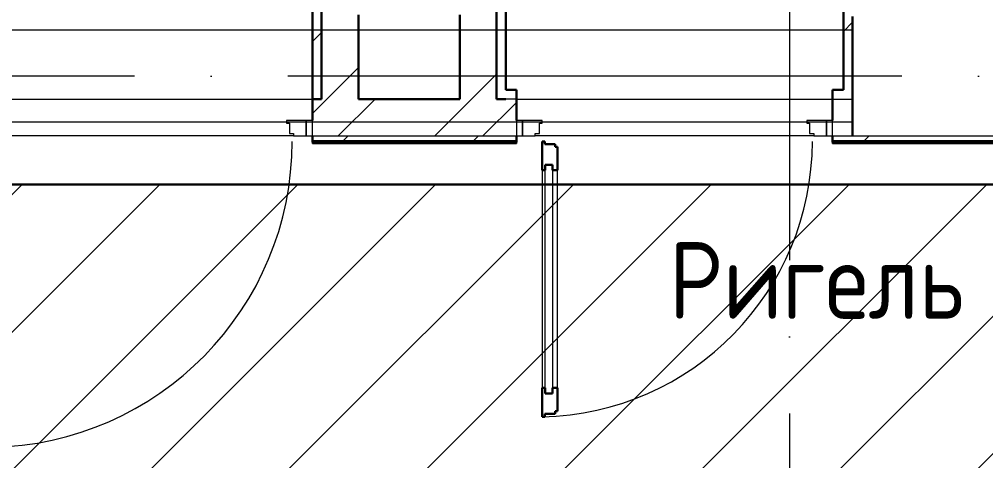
# Model space of a CAD drawing. Header units: millimetres. Extents: x -259809 to 472825, y -397243 to 31861.
# Drawn here: x 115316 to 118465, y -363967 to -362527 of the extents above; entities that cross this region are included whole.
import ezdxf

# ---------------------------------------------------------------- set-up
doc = ezdxf.new("R2010")
doc.units = ezdxf.units.MM
doc.linetypes.add('ADSK_Линия сетки', pattern=[25, 20, -2.5, 0, -2.5])
doc.linetypes.add('ADSK_Сверху', pattern=[450, 300, -150])
for name, color, linetype, lineweight in [('Аннотация', 252, 'Continuous', 18), ('Двери', 252, 'Continuous', 9), ('Линии', 7, 'Continuous', 9), ('лс', 5, 'Continuous', 30), ('Ограждение', 252, 'Continuous', 9), ('Оси', 252, 'Continuous', 9), ('Стены внутренние', 252, 'Continuous', 18), ('Стены наружные', 252, 'Continuous', 18), ('Стены штриховка', 7, 'Continuous', 9)]:
    doc.layers.add(name, color=color, linetype=linetype, lineweight=lineweight)
doc.layers.add('Двери открывание', color=7, linetype='Continuous', lineweight=9, true_color=0xc0c0c0)
doc.styles.add('GOST Common_2', font='', dxfattribs={"width": 0.9, "height": 250})
doc.styles.get('GOST Common_2').set_extended_font_data('GOST type B')

# ---------------------------------------------------------------- blocks, each defined once
blk = doc.blocks.new('2 этаж')
at = {"layer": 'Двери', "color": 251, "true_color": 0x636466}
for p, q in [((116101, -10184.3), (116037, -10184.3)), ((116037, -10184.3), (116037, -10192.3)), ((116037, -10192.3), (116046, -10192.3)), ((116046, -10192.3), (116046, -10226.3)), ((116121, -10184.3), (116101, -10184.3)), ((116101, -10184.3), (116101, -10234.3)), ((116101, -10234.3), (116101, -10184.3)), ((116121, -10234.3), (116121, -10184.3)), ((116786, -10184.3), (116786, -10234.3)), ((116806, -10184.3), (116786, -10184.3)), ((116806, -10234.3), (116806, -10184.3)), ((116870, -10184.3), (116806, -10184.3)), ((116806, -10184.3), (116806, -10234.3)), ((116861, -10226.3), (116861, -10192.3)), ((116861, -10192.3), (116870, -10192.3)), ((116870, -10192.3), (116870, -10184.3)), ((117796, -10184.3), (117732, -10184.3)), ((117732, -10184.3), (117732, -10192.3)), ((117732, -10192.3), (117741, -10192.3)), ((117741, -10192.3), (117741, -10226.3)), ((117816, -10184.3), (117796, -10184.3)), ((117796, -10184.3), (117796, -10234.3)), ((117796, -10234.3), (117796, -10184.3)), ((117816, -10234.3), (117816, -10184.3)), ((116046, -10226.3), (116060, -10226.3)), ((116060, -10226.3), (116060, -10234.3)), ((116847, -10234.3), (116847, -10226.3)), ((116847, -10226.3), (116861, -10226.3)), ((117741, -10226.3), (117755, -10226.3)), ((117755, -10226.3), (117755, -10234.3)), ((116060, -10234.3), (116101, -10234.3)), ((116101, -10234.3), (116121, -10234.3)), ((116786, -10234.3), (116806, -10234.3)), ((116806, -10234.3), (116847, -10234.3)), ((117755, -10234.3), (117796, -10234.3)), ((117796, -10234.3), (117816, -10234.3)), ((116870, -10346.3), (116870, -11056.3)), ((116879, -10328.3), (116903, -10328.3)), ((116879, -11074.3), (116879, -10328.3)), ((116903, -10328.3), (116903, -11074.3)), ((116920, -11056.3), (116920, -10346.3)), ((116903, -11074.3), (116879, -11074.3))]:
    blk.add_line(p, q, dxfattribs=at)
at = {"layer": 'Двери', "color": 251, "lineweight": 30, "true_color": 0x636466}
for p, q in [((116878, -10252.3), (116870, -10252.3)), ((116870, -10252.3), (116870, -10346.3)), ((116878, -10261.3), (116878, -10252.3)), ((116912, -10261.3), (116878, -10261.3)), ((116912, -10270.3), (116912, -10261.3)), ((116920, -10270.3), (116912, -10270.3)), ((116920, -10346.3), (116920, -10270.3)), ((116879, -10346.3), (116870, -10346.3)), ((116879, -10328.3), (116879, -10346.3)), ((116903, -10328.3), (116879, -10328.3)), ((116903, -10346.3), (116903, -10328.3)), ((116920, -10346.3), (116903, -10346.3)), ((116870, -11056.3), (116870, -11150.3)), ((116879, -11056.3), (116870, -11056.3)), ((116879, -11074.3), (116879, -11056.3)), ((116903, -11074.3), (116879, -11074.3)), ((116903, -11056.3), (116903, -11074.3)), ((116920, -11056.3), (116903, -11056.3)), ((116920, -11132.3), (116920, -11056.3)), ((116878, -11150.3), (116878, -11141.3)), ((116878, -11141.3), (116912, -11141.3)), ((116912, -11141.3), (116912, -11132.3)), ((116912, -11132.3), (116920, -11132.3)), ((116870, -11150.3), (116878, -11150.3))]:
    blk.add_line(p, q, dxfattribs=at)
at = {"layer": 'Двери открывание', "color": 251, "true_color": 0x636466}
for centre, radius, start in [((115057, -10252.3), 998, 271.0334), ((116852, -10252.3), 898, 271.1485)]:
    blk.add_arc(centre, radius, start, 0, dxfattribs=at)
at = {"layer": 'Линии', "color": 251, "linetype": 'ADSK_Сверху', "ltscale": 100, "true_color": 0x636466}
for p, q in [((117881, -9889.3), (107016, -9889.3)), ((117881, -10189.3), (107016, -10189.3))]:
    blk.add_line(p, q, dxfattribs=at)
at = {"layer": 'Ограждение', "color": 251, "true_color": 0x636466}
for p, q in [((116121, -10259.3), (116121, -10254.3)), ((116121, -10259.3), (116786, -10259.3)), ((116786, -10254.3), (116786, -10259.3)), ((117816, -10259.3), (117816, -10254.3)), ((117816, -10259.3), (119266, -10259.3))]:
    blk.add_line(p, q, dxfattribs=at)
at = {"layer": 'Оси', "color": 251, "linetype": 'ADSK_Линия сетки', "ltscale": 100, "true_color": 0x636466}
for p, q in [((117676, -1139.3), (117676, -32265.4)), ((170543.3, -10039.3), (93565.9, -10039.3))]:
    blk.add_line(p, q, dxfattribs=at)
at = {"layer": 'Стены внутренние', "color": 251, "lineweight": 30, "true_color": 0x636466}
blk.add_line((117881, -9844.3), (117881, -10234.3), dxfattribs=at)
at = {"layer": 'Стены внутренние', "color": 251, "true_color": 0x636466}
blk.add_line((117881, -10234.3), (118651, -10234.3), dxfattribs=at)
at = {"layer": 'Стены наружные', "color": 251, "lineweight": 30, "true_color": 0x636466}
for p, q in [((116721, -10114.3), (116721, -8219.3)), ((116751, -10084.3), (116751, -8249.3)), ((116121, -9689.3), (116121, -10114.3)), ((116151, -10114.3), (116151, -9719.3)), ((117851, -9814.3), (117851, -10084.3)), ((116271, -10114.3), (116271, -9839.3)), ((116601, -9839.3), (116601, -10114.3)), ((116786, -10084.3), (116751, -10084.3)), ((116786, -10184.3), (116786, -10084.3)), ((117816, -10084.3), (117816, -10184.3)), ((117851, -10084.3), (117816, -10084.3)), ((116151, -10114.3), (116121, -10114.3)), ((116121, -10114.3), (116121, -10184.3)), ((116121, -10114.3), (116151, -10114.3)), ((116151, -10114.3), (116151, -10114.3)), ((116601, -10114.3), (116271, -10114.3)), ((116751, -10114.3), (116721, -10114.3)), ((116121, -10234.3), (116121, -10254.3)), ((116121, -10254.3), (116786, -10254.3)), ((116786, -10254.3), (116786, -10234.3)), ((117816, -10234.3), (117816, -10254.3)), ((117816, -10254.3), (119266, -10254.3))]:
    blk.add_line(p, q, dxfattribs=at)
at = {"layer": 'Стены наружные', "color": 251, "linetype": 'Continuous', "lineweight": 9, "true_color": 0x636466}
for p, q in [((117851, -9893.6), (117881, -9863.6)), ((116121, -9926.5), (116151, -9896.5)), ((116168.2, -10114.3), (116271, -10011.5)), ((116639.7, -10114.3), (116721, -10032.9)), ((116121, -10161.5), (116168.2, -10114.3)), ((116205.4, -10234.3), (116325.4, -10114.3)), ((116519.7, -10234.3), (116639.7, -10114.3)), ((116676.8, -10234.3), (116786, -10125.1)), ((116781.8, -10114.3), (116786, -10110.1)), ((116146.8, -10254.3), (116151.8, -10249.3)), ((116217.6, -10254.3), (116222.6, -10249.3)), ((116222.6, -10249.3), (116237.6, -10234.3)), ((116288.3, -10254.3), (116293.3, -10249.3)), ((116359, -10254.3), (116364, -10249.3)), ((116429.7, -10254.3), (116434.7, -10249.3)), ((116500.4, -10254.3), (116505.4, -10249.3)), ((116571.1, -10254.3), (116576.1, -10249.3)), ((116641.8, -10254.3), (116646.8, -10249.3)), ((116646.8, -10249.3), (116661.8, -10234.3)), ((116712.5, -10254.3), (116717.5, -10249.3)), ((116783.2, -10254.3), (116786, -10251.5)), ((117843.9, -10254.3), (117848.9, -10249.3)), ((117914.6, -10254.3), (117919.6, -10249.3)), ((117919.6, -10249.3), (117934.6, -10234.3)), ((117985.3, -10254.3), (117990.3, -10249.3)), ((118056, -10254.3), (118061, -10249.3)), ((118126.7, -10254.3), (118131.7, -10249.3)), ((118197.5, -10254.3), (118202.5, -10249.3)), ((118268.2, -10254.3), (118273.2, -10249.3))]:
    blk.add_line(p, q, dxfattribs=at)
at = {"layer": 'Стены наружные', "color": 251, "true_color": 0x636466}
for p, q in [((114991, -10114.3), (116121, -10114.3)), ((116786, -10114.3), (117816, -10114.3)), ((116060, -10234.3), (115052, -10234.3)), ((117755, -10234.3), (116847, -10234.3))]:
    blk.add_line(p, q, dxfattribs=at)
at = {"layer": 'Стены штриховка', "color": 251, "true_color": 0x636466}
for p, q in [((116786, -10114.3), (116751, -10114.3)), ((117816, -10114.3), (117881, -10114.3)), ((116121, -10234.3), (116786, -10234.3)), ((116121, -10249.3), (116786, -10249.3)), ((117816, -10234.3), (117881, -10234.3)), ((117816, -10249.3), (119266, -10249.3))]:
    blk.add_line(p, q, dxfattribs=at)
at = {"layer": 'Аннотация', "color": 251, "true_color": 0x636466, "style": 'GOST Common_2', "width": 0.9}
blk.add_text('Ригель', height=250, dxfattribs=at).set_placement((117282.3, -10831))

msp = doc.modelspace()

# ---------------------------------------------------------------- hatches: boundary and pattern name
at = {"layer": 'лс', "lineweight": 5, "true_color": 0x136734}
h = msp.add_hatch(dxfattribs=at)
h.set_pattern_fill('ANSI31', color=116, scale=100)
h.set_pattern_definition([(45, (1e-11, 51444.2), (-224.5064, 224.5064), [])])
h.paths.add_polyline_path([(114708.1, -356705.1), (107360.9, -356705.1), (107360.9, -364937.8), (140023.6, -364937.8), (140023.6, -363065.6), (114708.1, -363065.6)])
edge = h.paths.add_edge_path(flags=16)
edge.add_ellipse((108631.8, -357418.2), major_axis=(911.9, 0), ratio=0.29514, start_angle=0, end_angle=360)

# ---------------------------------------------------------------- linework, layer by layer
at = {"layer": 'лс', "color": 116, "lineweight": 30, "true_color": 0x136734}
msp.add_lwpolyline([(107360.9, -364937.8), (107360.9, -356705.1), (114708.1, -356705.1), (114708.1, -363065.6), (140023.6, -363065.6), (140023.6, -364937.8)], close=True, dxfattribs=at)

# ---------------------------------------------------------------- block references
msp.add_blockref('2 этаж', (150, -352672.8))

doc.saveas('drawing.dxf')
